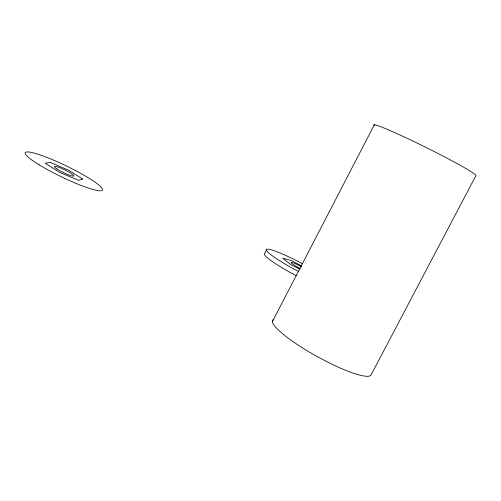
<?xml version="1.0" encoding="UTF-8"?>
<svg xmlns="http://www.w3.org/2000/svg" width="501" height="501" viewBox="0 0 501 501"><rect width="100%" height="100%" fill="white"/><g stroke="black" fill="none" stroke-linecap="round" stroke-linejoin="round"><path stroke-width="0.75" d="M266.739 249.291L264.647 253.349A37.274 4.534 27.9 0 0 296.298 275.738M272.337 321.698L374.366 124.736M299.855 269.275L290.455 264.384L282.771 258.197L291.532 260.645L301.164 265.699M300.105 268.448A9.312 1.083 27.9 0 1 291.037 262.405A9.312 1.083 27.9 0 1 301.577 266.814M298.496 271.486A37.281 4.352 27.9 0 1 266.369 249.598A37.281 4.352 27.9 0 1 302.435 263.733M273.59 319.425A56.319 10.051 29 0 0 313.426 354.426A56.319 10.051 29 0 0 371.009 375.017L475.95 175.575A57.026 3.031 26.4 0 0 422.374 145.641A57.026 3.031 26.4 0 0 374.065 125.463M82.709 179.07L78.551 180.329L59.538 172.325L45.24 163.232L50.156 162.362L68.618 170.196L82.709 179.07M38.978 164.71A42.948 5.968 25.8 0 0 101.985 190.512A42.948 5.968 25.8 0 0 50.444 158.842A42.948 5.968 25.8 0 0 38.978 164.71M57.083 169.031A10.728 1.49 25.8 0 0 73.415 176.095A10.728 1.49 25.8 0 0 61.974 168.605A10.728 1.49 25.8 0 0 57.083 169.031"/></g></svg>
